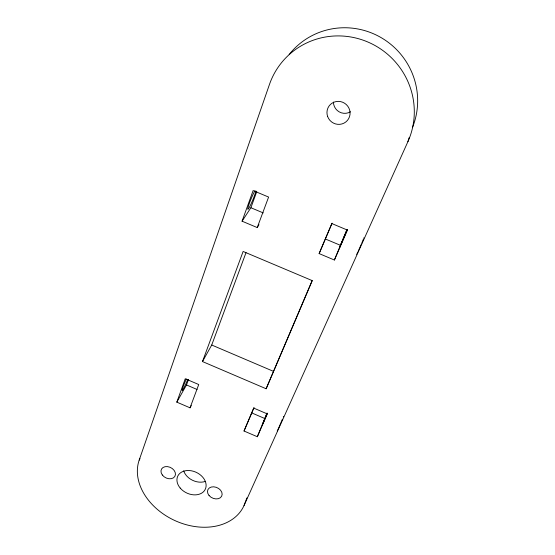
<?xml version="1.0" encoding="UTF-8"?>
<svg xmlns="http://www.w3.org/2000/svg" width="555" height="555" viewBox="0 0 555 555"><rect width="100%" height="100%" fill="white"/><g stroke="black" fill="none" stroke-linecap="round" stroke-linejoin="round"><path stroke-width="0.83" d="M262.293 424.887L267.045 413.302M407.904 141.678A75.147 73.385 40.1 0 0 367.07 41.68A75.147 73.385 40.1 0 0 269.48 84.388L139.18 460.13A57.193 42.679 25.6 0 0 176.337 521.214A57.193 42.679 25.6 0 0 244.027 505.536L407.904 141.678L409.077 137.758M176.816 402.139L185.252 378.753L198.732 384.532L190.046 407.821L176.816 402.139L186.501 384.948L188.52 379.398M242.07 221.195L253.115 190.58L268.606 197.067L257.236 227.571L242.07 221.195L250.895 207.736L256.757 191.607M202.485 361.555L243.118 251.464L312.264 280.629L266.136 388.764L202.485 361.555L211.719 345.016L246.031 252.622M244.02 505.536L246.933 497.884M283.3 416.874L283.452 416.479M334.394 260.017L347.444 230.096L331.841 223.561L319.132 253.593L334.394 260.017L347 229.409M347.34 229.527L339.493 247.697L347.146 229.493M257.333 436.736L267.288 413.912L253.725 408.098L244.027 431.02L257.333 436.736L267.024 413.038M282.176 419.698L282.384 419.192M281.746 420.759L281.961 420.225M281.524 421.294L281.066 422.39M267.316 413.329L262.349 424.797M266.136 388.764L312.174 280.518M244.027 431.02L254.044 407.474M319.132 253.593L332.077 223.159M280.601 423.486L280.837 422.938M280.372 424.027L279.914 425.095M279.47 426.122L279.685 425.616M279.255 426.615L278.277 428.793M278.104 429.161L277.798 429.813M277.535 430.347L277.236 430.916M190.046 407.821L191.26 405.559M139.18 460.13L139.992 458.708M257.236 227.571L258.984 224.692M250.895 207.736L263.236 212.912M325.376 238.99L340.132 245.185M211.719 345.016L273.435 371.337M186.501 384.948L197.08 389.478M251.741 412.92L264.659 418.463M289.162 54.522A72.414 71.172 45 0 1 381.465 37.823A72.414 71.172 45 0 1 412.608 127.144M350.503 111.756A11.253 11.051 44.2 0 1 333.423 102.071M363.913 237.817A10.732 0.395 -66.8 0 1 363.74 238.268M363.352 239.247A10.732 0.395 -66.8 0 1 363.143 239.767M362.921 240.315A10.732 0.395 -66.8 0 1 362.692 240.877M362.457 241.453A10.732 0.395 -66.8 0 1 362.214 242.049M361.957 242.653A10.732 0.395 -66.8 0 1 361.7 243.27M361.173 244.512A10.732 0.395 -66.8 0 1 360.903 245.143M360.632 245.768A10.732 0.395 -66.8 0 1 358.801 249.91M358.558 250.444A10.732 0.395 -66.8 0 1 358.322 250.95M357.885 251.887A10.732 0.395 -66.8 0 1 357.684 252.31M357.489 252.712A10.732 0.395 -66.8 0 1 357.149 253.406M356.858 253.975A10.732 0.395 -66.8 0 1 356.629 254.391M205.274 481.428A14.957 11.273 25.6 0 1 183.656 470.834M187.715 379.523A9.338 0.763 -66.5 0 1 182.165 390.498A9.338 0.763 -66.5 0 1 186.355 379.023M255.945 191.024A10.684 0.992 -67.6 0 1 250.076 205.981A10.684 0.992 -67.6 0 1 248.619 205.523A10.684 0.992 -67.6 0 1 254.974 190.726M327.665 116.592A11.676 11.391 39.6 0 0 347.402 120.449A11.676 11.391 39.6 0 0 340.479 101.586A11.676 11.391 39.6 0 0 327.665 116.592M209.075 495.525A7.631 5.696 24.2 0 0 221.653 496.239A7.631 5.696 24.2 0 0 213.71 486.811A7.631 5.696 24.2 0 0 209.075 495.525M162.324 474.99A7.61 5.675 27 0 0 174.832 476.433A7.61 5.675 27 0 0 167.485 466.609A7.61 5.675 27 0 0 162.324 474.99M180.202 488.053A15.242 11.371 25.6 0 0 205.17 489.489A15.242 11.371 25.6 0 0 189.2 470.529A15.242 11.371 25.6 0 0 180.202 488.053"/></g></svg>
